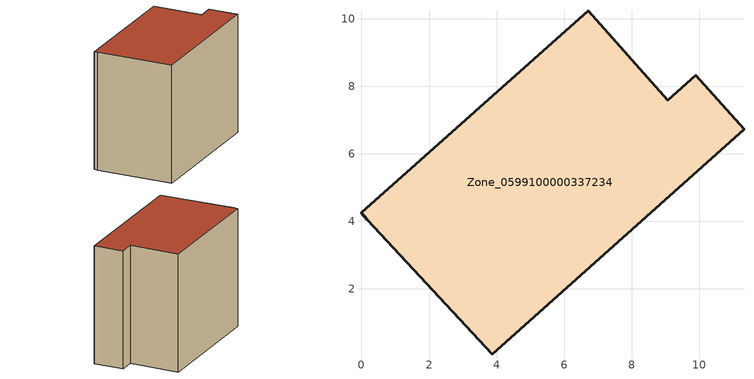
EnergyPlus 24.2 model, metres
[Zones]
Zone_0599100000337234
 floor ground (C_G): 0.18,4.05 0,4.25 6.71,10.23 9.07,7.59 9.89,8.33 11.32,6.72 3.87,0.07 z0
 wall outside (C_F): 11.32,6.72 9.89,8.33 9.07,7.59 6.71,10.23 0,4.25 0.18,4.05 3.87,0.07 11.32,6.72 z0:8.44
 roof outside (C_R): 3.87,0.07 11.32,6.72 9.89,8.33 9.07,7.59 6.71,10.23 0,4.25 0.18,4.05 z8.44
[BUILDING]
Pand.0599100000337234: North Axis=0; Terrain=City; Loads Convergence Tolerance Value=0.04; Temperature Convergence Tolerance Value=0.4; Solar Distribution=FullExterior; Maximum Number of Warmup Days=25; Minimum Number of Warmup Days=1
[Site:Location]
Rotterdam.The.Hague.AP_ZH_NLD Design_Conditions: Latitude=51.96; Longitude=4.45; Time Zone=1; Elevation=-4.5
[SITE:GROUNDTEMPERATURE:BUILDINGSURFACE]
18, 18, 18, 18, 18, 18, 18, 18, 18, 18, 18, 18
[MATERIAL] Thermal Absorptance=0.9; Solar Absorptance=0.7; Visible Absorptance=0.7
Name | Roughness | Thickness | Conductivity | Density | Specific Heat
G.TC.1975-1991 | MediumSmooth | 0.15 | 0.288461 | 540 | 1210
F.TC.1975-1991 | Rough | 0.3 | 0.230769 | 1920 | 840
R.TC.1975-1991 | MediumRough | 0.2 | 0.153846 | 1500 | 1000
[CONSTRUCTION]
C_G: G.TC.1975-1991
C_F: F.TC.1975-1991
C_R: R.TC.1975-1991
[ZONE]
Zone_0599100000337234: Type=1; Multiplier=1; Ceiling Height=Autocalculate; Volume=Autocalculate; Floor Area=autocalculate; Part of Total Floor Area=Yes
[ZONEINFILTRATION:DESIGNFLOWRATE]
Infil_Zone_0599100000337234: Zone or ZoneList or Space or SpaceList=Zone_0599100000337234; Schedule=AlwaysOn; Design Flow Rate Calculation Method=Flow/Area; Flow Rate per Floor Area=0.003; Constant Term Coefficient=1; Temperature Term Coefficient=0; Velocity Term Coefficient=0; Velocity Squared Term Coefficient=0
[HVACTEMPLATE:ZONE:IDEALLOADSAIRSYSTEM]
Zone_0599100000337234: Maximum Heating Supply Air Temperature=50; Minimum Cooling Supply Air Temperature=13; Maximum Heating Supply Air Humidity Ratio=0.0156; Minimum Cooling Supply Air Humidity Ratio=0.0077; Heating Limit=NoLimit; Cooling Limit=NoLimit; Dehumidification Control Type=ConstantSensibleHeatRatio; Cooling Sensible Heat Ratio=0.7; Dehumidification Setpoint=60; Humidification Control Type=None; Humidification Setpoint=30; Outdoor Air Method=None; Outdoor Air Flow Rate per Person=0.00944; Outdoor Air Flow Rate per Zone Floor Area=0; Outdoor Air Flow Rate per Zone=0; Demand Controlled Ventilation Type=None; Outdoor Air Economizer Type=NoEconomizer; Heat Recovery Type=None; Sensible Heat Recovery Effectiveness=0.7; Latent Heat Recovery Effectiveness=0.65
[ZONECONTROL:THERMOSTAT]
ThermostatControl_Zone_0599100000337234: Zone or ZoneList=Zone_0599100000337234; Control Type Schedule=DualSetpointControlType; Control 1=Thermostat_Zone_0599100000337234; Temperature Difference Between Cutout And Setpoint=0
[THERMOSTATSETPOINT:DUALSETPOINT]
Thermostat_Zone_0599100000337234: Heating Setpoint Temperature Schedule=HeatingSetpoint_Zone_0599100000337234; Cooling Setpoint Temperature Schedule=CoolingSetpoint_Zone_0599100000337234
[SCHEDULE:COMPACT]
HeatingSetpoint_Zone_0599100000337234: Through: 12/31, For: AllDays, Until: 24:00, 21
CoolingSetpoint_Zone_0599100000337234: Through: 12/31, For: AllDays, Until: 24:00, 24
DualSetpointControlType: Through: 12/31, For: AllDays, Until: 24:00, 4
AlwaysOn: Through: 12/31, For: AllDays, Until: 24:00, 1
